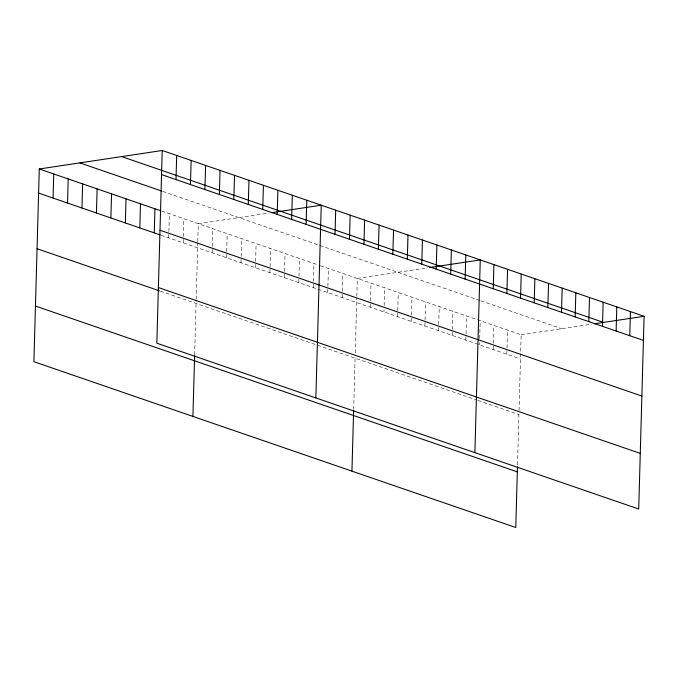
<?xml version="1.0" encoding="UTF-8"?>
<svg xmlns="http://www.w3.org/2000/svg" width="678" height="678" viewBox="0 0 678 678"><rect width="100%" height="100%" fill="white"/><g stroke="black" fill="none" stroke-linecap="round" stroke-linejoin="round"><path stroke-width="0.51" stroke-dasharray="3.39 2.54" d="M168.712 237.859L168.864 232.622M168.89 231.571L169.39 213.748M183.17 242.834L183.314 237.597M183.348 236.546L183.848 218.723M194.645 354.747L196.162 300.362M196.188 299.329L197.773 242.571M197.806 241.521L198.298 223.698L268.734 213.104M212.087 252.784L212.231 247.546M212.256 246.495L212.756 228.672M226.537 257.759L226.689 252.521M226.715 251.47L227.215 233.647M240.995 262.733L241.139 257.496M241.173 256.445L241.673 238.622M255.453 267.708L255.598 262.471M255.631 261.42L256.123 243.597M269.912 272.683L270.581 248.572M284.362 277.658L284.514 272.412M284.54 271.37L285.04 253.547M298.82 282.633L298.964 277.387M298.998 276.344L299.498 258.521M313.278 287.608L313.422 282.362M313.456 281.319L313.948 263.496M327.737 292.582L327.881 287.336M327.906 286.294L328.406 268.471M342.187 297.557L342.339 292.311M342.365 291.269L342.865 273.446M353.662 409.461L355.094 358.17M355.238 353.018L356.789 297.286M356.823 296.244L357.323 278.421L427.75 267.818M370.298 307.227L370.442 301.99M370.476 300.939L370.976 283.116M383.951 311.922L384.011 309.829M384.129 305.634L384.629 287.811M397.605 316.626L398.283 292.515M411.258 321.321L411.402 316.084M411.436 315.033L411.936 297.21M424.911 326.016L425.589 301.905M438.564 330.72L438.708 325.474M438.742 324.431L439.242 306.609M452.218 335.415L452.896 311.304M465.871 340.11L466.015 334.873M466.049 333.822L466.549 315.999M479.524 344.814L479.583 342.712M479.702 338.525L480.202 320.702M493.177 349.509L493.321 344.271M493.355 343.221L493.855 325.398M506.83 354.204L506.975 348.967M507.008 347.916L507.508 330.093M517.526 464.837L519.017 411.453M519.043 410.427L521.162 334.796L319.736 265.488M521.162 334.796L591.589 324.203M162.737 191.399L479.812 300.498M480.787 300.837L561.731 328.694M161.678 211.095L318.77 265.149M161.008 235.207L520.484 358.908M160.415 291.184L476.998 400.113M477.973 400.452L518.933 414.546"/><path stroke-width="1.02" d="M162.228 150.491L156.838 343.204L638.718 509.017L644.1 316.295L162.228 150.491L39.282 168.983L33.9 361.705L515.772 527.509L517.467 466.845M53.062 198.069L53.74 173.958M67.52 203.044L68.198 178.933M81.979 208.019L82.648 183.907M96.437 212.994L97.107 188.882M110.887 217.969L111.565 193.857M125.345 222.943L126.023 198.823M139.804 227.918L140.473 203.798M154.262 232.885L154.931 208.773M176.009 179.577L176.678 155.457M190.467 184.552L191.137 160.432M192.916 416.419L194.611 355.747M204.917 189.518L205.595 165.407M219.375 194.493L220.053 170.381M233.834 199.468L234.503 175.356M248.292 204.442L248.962 180.331M262.742 209.417L263.42 185.306M277.2 214.392L277.878 190.281M291.659 219.367L292.328 195.256M306.117 224.342L306.787 200.23M315.863 397.927L321.245 205.205L271.717 212.655M335.025 234.291L335.703 210.18M349.484 239.266L350.153 215.155M351.941 471.134L353.628 410.47M363.942 244.241L364.611 220.13M378.392 249.216L379.07 225.104M392.85 254.191L393.528 230.079M407.309 259.166L407.978 235.054M421.767 264.14L422.436 240.029M436.217 269.115L436.895 245.004M450.675 274.09L451.353 249.97M465.133 279.065L465.803 254.945M474.88 452.641L480.261 259.92L429.742 267.522M493.245 288.735L493.915 264.623M506.898 293.43L507.568 269.319M520.551 298.125L521.221 274.014M534.205 302.829L534.874 278.717M547.858 307.524L548.527 283.412M561.511 312.219L562.181 288.108M575.164 316.923L575.834 292.811M588.818 321.618L589.487 297.506M602.471 326.321L603.14 302.202M616.124 331.017L616.794 306.905M629.777 335.712L630.447 311.6M594.572 323.753L644.1 316.295M121.659 156.593L603.53 322.406M161.55 174.602L643.43 340.415M79.851 162.881L161.771 191.069M39.282 168.983L160.711 210.765M160 230.24L641.871 396.054M38.612 193.094L160.042 234.876M158.398 287.565L640.269 453.379M37.053 248.733L159.449 290.854M35.451 306.058L517.331 471.871"/></g></svg>
